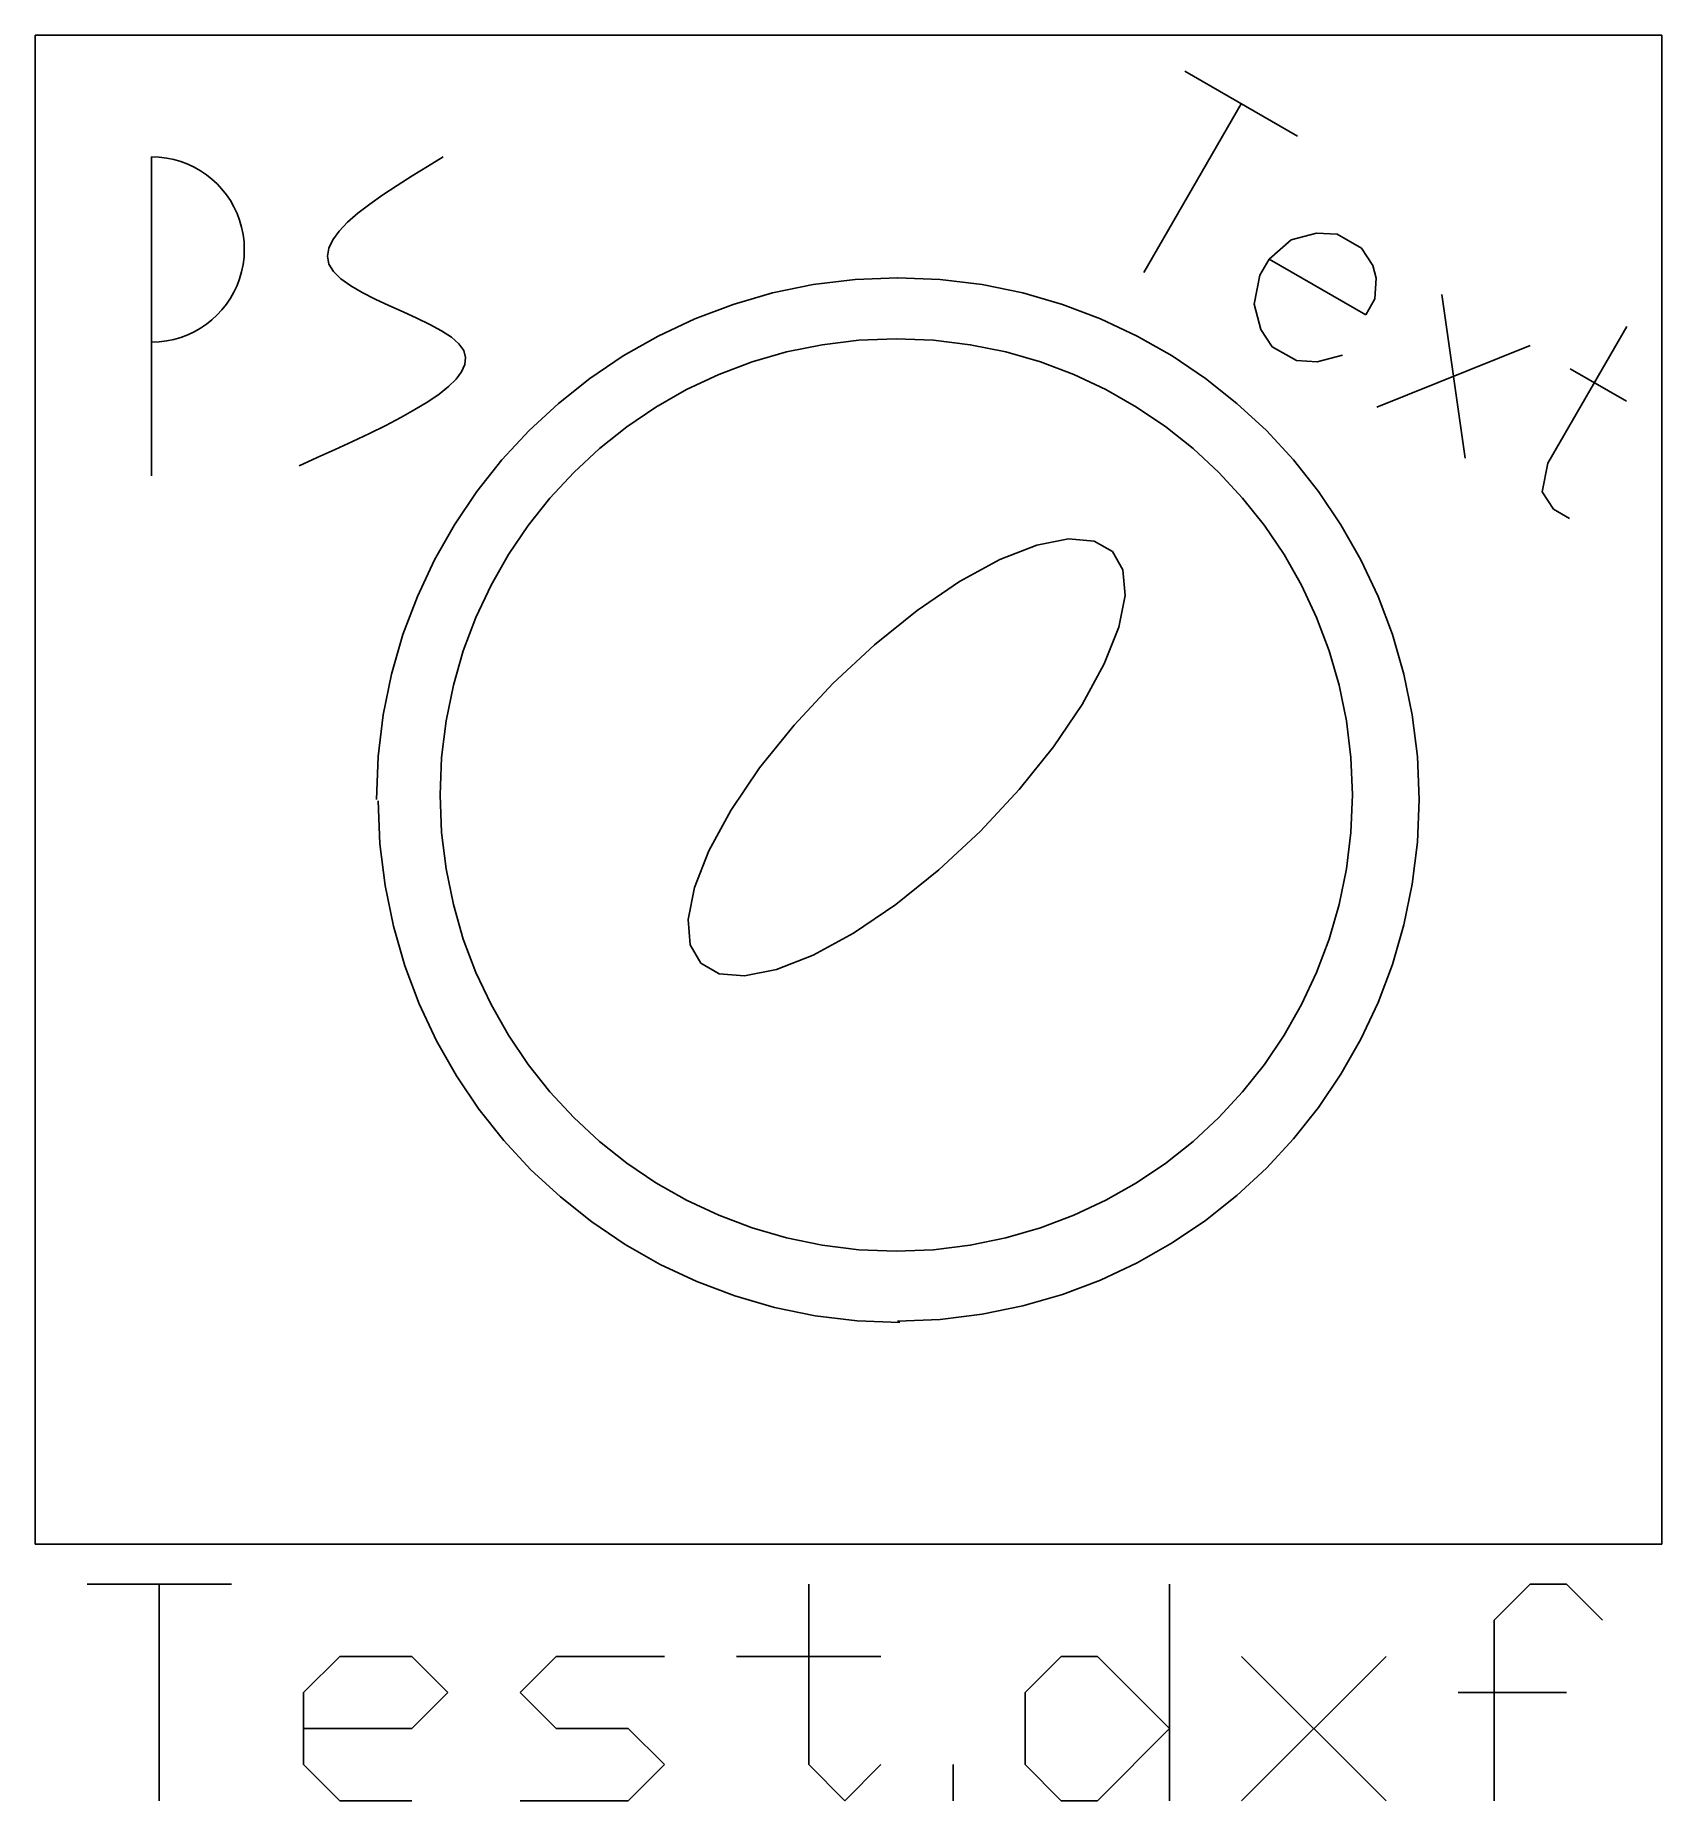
# Model space of a CAD drawing. Extents: x 152 to 462, y -385 to -49.
import ezdxf

# ---------------------------------------------------------------- set-up
doc = ezdxf.new("R2010")
doc.units = 0

msp = doc.modelspace()

# ---------------------------------------------------------------- linework, layer by layer
at = {"color": 1}
msp.add_line((151.99, -49.44), (151.99, -336.62), dxfattribs=at)
at = {"color": 3}
msp.add_line((461.59, -49.44), (151.99, -49.44), dxfattribs=at)
at = {"color": 5}
msp.add_line((461.59, -336.62), (461.59, -49.44), dxfattribs=at)
at = {"color": 2}
for p, q in [((370.83, -56.29), (392.25, -68.65)), ((381.54, -62.47), (363, -94.59)), ((174.14, -133.31), (174.14, -72.57)), ((226.66, -74.39), (229.66, -72.57)), ((220.86, -78.01), (223.71, -76.2)), ((223.71, -76.2), (226.66, -74.39)), ((215.66, -81.57), (218.16, -79.8)), ((218.16, -79.8), (220.86, -78.01)), ((211.45, -85.03), (213.41, -83.32)), ((213.41, -83.32), (215.66, -81.57)), ((208.63, -88.35), (209.84, -86.71)), ((209.84, -86.71), (211.45, -85.03)), ((391.06, -88.36), (395.89, -87.07)), ((395.89, -87.07), (399.83, -87.3)), ((399.83, -87.3), (404.42, -89.95)), ((207.6, -91.49), (207.87, -89.94)), ((207.87, -89.94), (208.63, -88.35)), ((386.88, -92.06), (391.06, -88.36)), ((404.42, -89.95), (406.59, -93.25)), ((207.88, -92.98), (207.6, -91.49)), ((208.75, -94.4), (207.88, -92.98)), ((385.12, -95.12), (386.88, -92.06)), ((405.24, -102.66), (386.88, -92.06)), ((406.59, -93.25), (407.24, -95.66)), ((210.16, -95.78), (208.75, -94.4)), ((212.03, -97.1), (210.16, -95.78)), ((214.24, -98.38), (212.03, -97.1)), ((384, -100.59), (385.12, -95.12)), ((407.24, -95.66), (407, -99.6)), ((216.71, -99.63), (214.24, -98.38)), ((219.32, -100.86), (216.71, -99.63)), ((385.29, -105.42), (384, -100.59)), ((407, -99.6), (405.24, -102.66)), ((419.71, -98.78), (424.17, -129.91)), ((221.99, -102.07), (219.32, -100.86)), ((224.61, -103.27), (221.99, -102.07)), ((227.08, -104.47), (224.61, -103.27)), ((229.31, -105.68), (227.08, -104.47)), ((231.19, -106.91), (229.31, -105.68)), ((232.63, -108.16), (231.19, -106.91)), ((387.47, -108.72), (385.29, -105.42)), ((454.95, -104.85), (439.94, -130.85)), ((233.54, -109.44), (232.63, -108.16)), ((233.9, -110.75), (233.54, -109.44)), ((233.76, -112.09), (233.9, -110.75)), ((392.06, -111.36), (387.47, -108.72)), ((400.82, -110.31), (396, -111.6)), ((436.54, -108.5), (407.35, -120.19)), ((232.09, -114.86), (233.14, -113.47)), ((233.14, -113.47), (233.76, -112.09)), ((396, -111.6), (392.06, -111.36)), ((444.18, -112.91), (454.89, -119.09)), ((228.84, -117.73), (230.65, -116.29)), ((230.65, -116.29), (232.09, -114.86)), ((221.6, -122.17), (224.27, -120.68)), ((224.27, -120.68), (226.7, -119.19)), ((226.7, -119.19), (228.84, -117.73)), ((215.62, -125.2), (218.7, -123.68)), ((218.7, -123.68), (221.6, -122.17)), ((209.07, -128.27), (212.4, -126.73)), ((212.4, -126.73), (215.62, -125.2)), ((202.23, -131.35), (205.67, -129.81)), ((205.67, -129.81), (209.07, -128.27)), ((439.94, -130.85), (438.82, -136.33)), ((438.82, -136.33), (441, -139.62)), ((441, -139.62), (444.06, -141.39))]:
    msp.add_line(p, q, dxfattribs=at)
at = {"color": 4}
for p, q in [((342.62, -146.48), (335.62, -149.23)), ((348.67, -145.29), (342.62, -146.48)), ((353.54, -145.7), (348.67, -145.29)), ((357.03, -147.68), (353.54, -145.7)), ((359.02, -151.18), (357.03, -147.68)), ((335.62, -149.23), (327.94, -153.42)), ((359.43, -156.04), (359.02, -151.18)), ((327.94, -153.42), (319.86, -158.9)), ((358.23, -162.09), (359.43, -156.04)), ((319.86, -158.9), (311.71, -165.45)), ((355.49, -169.09), (358.23, -162.09)), ((311.71, -165.45), (303.8, -172.83)), ((351.3, -176.78), (355.49, -169.09)), ((303.8, -172.83), (296.42, -180.74)), ((345.82, -184.85), (351.3, -176.78)), ((296.42, -180.74), (289.87, -188.89)), ((339.27, -193.01), (345.82, -184.85)), ((289.87, -188.89), (284.39, -196.97)), ((331.89, -200.92), (339.27, -193.01)), ((284.39, -196.97), (280.2, -204.65)), ((323.97, -208.3), (331.89, -200.92)), ((280.2, -204.65), (277.45, -211.66)), ((315.82, -214.85), (323.97, -208.3)), ((277.45, -211.66), (276.26, -217.71)), ((307.75, -220.33), (315.82, -214.85)), ((276.26, -217.71), (276.67, -222.57)), ((300.06, -224.52), (307.75, -220.33)), ((276.67, -222.57), (278.65, -226.06)), ((293.06, -227.26), (300.06, -224.52)), ((278.65, -226.06), (282.15, -228.05)), ((282.15, -228.05), (287.01, -228.46)), ((287.01, -228.46), (293.06, -227.26)), ((151.99, -336.62), (461.59, -336.62))]:
    msp.add_line(p, q, dxfattribs=at)
at = {"color": 0}
for p, q in [((161.86, -344.23), (189.33, -344.23)), ((175.59, -385.44), (175.59, -344.23)), ((299.22, -344.23), (299.22, -378.57)), ((367.9, -344.23), (367.9, -385.44)), ((429.71, -351.1), (436.58, -344.23)), ((436.58, -344.23), (443.45, -344.23)), ((443.45, -344.23), (450.31, -351.1)), ((429.71, -385.44), (429.71, -351.1)), ((209.93, -357.97), (203.06, -364.84)), ((223.67, -357.97), (209.93, -357.97)), ((230.54, -364.84), (223.67, -357.97)), ((244.27, -364.84), (251.14, -357.97)), ((251.14, -357.97), (271.75, -357.97)), ((285.48, -357.97), (312.95, -357.97)), ((347.29, -357.97), (340.43, -364.84)), ((354.16, -357.97), (347.29, -357.97)), ((367.9, -371.7), (354.16, -357.97)), ((381.63, -385.44), (409.11, -357.97)), ((381.63, -357.97), (409.11, -385.44)), ((203.06, -364.84), (203.06, -378.57)), ((223.67, -371.7), (230.54, -364.84)), ((251.14, -371.7), (244.27, -364.84)), ((340.43, -364.84), (340.43, -378.57)), ((422.84, -364.84), (443.45, -364.84)), ((203.06, -371.7), (223.67, -371.7)), ((264.88, -371.7), (251.14, -371.7)), ((271.75, -378.57), (264.88, -371.7)), ((354.16, -385.44), (367.9, -371.7)), ((203.06, -378.57), (209.93, -385.44)), ((264.88, -385.44), (271.75, -378.57)), ((299.22, -378.57), (306.09, -385.44)), ((306.09, -385.44), (312.95, -378.57)), ((326.69, -385.44), (326.69, -378.57)), ((340.43, -378.57), (347.29, -385.44)), ((209.93, -385.44), (223.67, -385.44)), ((244.27, -385.44), (264.88, -385.44)), ((347.29, -385.44), (354.16, -385.44))]:
    msp.add_line(p, q, dxfattribs=at)
at = {"color": 2}
for points in [[(174.14, -72.57, 0), (175.59, -72.63, 0), (177, -72.8, 0), (178.38, -73.08, 0), (179.72, -73.47, 0), (181.01, -73.95, 0), (182.25, -74.54, 0), (183.43, -75.21, 0), (184.56, -75.97, 0), (185.62, -76.81, 0), (186.61, -77.73, 0), (187.53, -78.73, 0), (188.38, -79.79, 0), (189.14, -80.91, 0), (189.81, -82.1, 0), (190.39, -83.34, 0), (190.88, -84.63, 0), (191.27, -85.97, 0), (191.55, -87.34, 0), (191.72, -88.76, 0), (191.78, -90.2, 0)], [(191.78, -90.2, 0), (191.72, -91.65, 0), (191.55, -93.06, 0), (191.27, -94.44, 0), (190.88, -95.78, 0), (190.39, -97.07, 0), (189.81, -98.31, 0), (189.14, -99.49, 0), (188.38, -100.62, 0), (187.53, -101.68, 0), (186.61, -102.67, 0), (185.62, -103.59, 0), (184.56, -104.44, 0), (183.43, -105.2, 0), (182.25, -105.87, 0), (181.01, -106.45, 0), (179.72, -106.94, 0), (178.38, -107.33, 0), (177, -107.61, 0), (175.59, -107.78, 0), (174.14, -107.84, 0)], [(315.88, -107.19, 0), (308.76, -107.47, 0), (301.8, -108.32, 0), (295.02, -109.71, 0), (288.44, -111.61, 0), (282.08, -114.01, 0), (275.98, -116.88, 0), (270.14, -120.2, 0), (264.6, -123.94, 0), (259.37, -128.09, 0), (254.48, -132.62, 0), (249.95, -137.51, 0), (245.8, -142.74, 0), (242.06, -148.28, 0), (238.74, -154.12, 0), (235.87, -160.22, 0), (233.47, -166.58, 0), (231.57, -173.15, 0), (230.18, -179.94, 0), (229.33, -186.9, 0), (229.05, -194.02, 0)], [(402.72, -194.02, 0), (402.43, -186.9, 0), (401.58, -179.94, 0), (400.2, -173.15, 0), (398.29, -166.58, 0), (395.89, -160.22, 0), (393.03, -154.12, 0), (389.71, -148.28, 0), (385.96, -142.74, 0), (381.82, -137.51, 0), (377.29, -132.62, 0), (372.39, -128.09, 0), (367.17, -123.94, 0), (361.62, -120.2, 0), (355.79, -116.88, 0), (349.68, -114.01, 0), (343.33, -111.61, 0), (336.75, -109.71, 0), (329.97, -108.32, 0), (323, -107.47, 0), (315.88, -107.19, 0)], [(229.05, -194.02, 0), (229.33, -201.14, 0), (230.18, -208.11, 0), (231.57, -214.89, 0), (233.47, -221.47, 0), (235.87, -227.82, 0), (238.74, -233.93, 0), (242.06, -239.76, 0), (245.8, -245.31, 0), (249.95, -250.53, 0), (254.48, -255.42, 0), (259.37, -259.95, 0), (264.6, -264.1, 0), (270.14, -267.85, 0), (275.98, -271.17, 0), (282.08, -274.03, 0), (288.44, -276.43, 0), (295.02, -278.33, 0), (301.8, -279.72, 0), (308.76, -280.57, 0), (315.88, -280.86, 0)], [(315.88, -280.86, 0), (323, -280.57, 0), (329.97, -279.72, 0), (336.75, -278.33, 0), (343.33, -276.43, 0), (349.68, -274.03, 0), (355.79, -271.17, 0), (361.62, -267.85, 0), (367.17, -264.1, 0), (372.39, -259.95, 0), (377.29, -255.42, 0), (381.82, -250.53, 0), (385.96, -245.31, 0), (389.71, -239.76, 0), (393.03, -233.93, 0), (395.89, -227.82, 0), (398.29, -221.47, 0), (400.2, -214.89, 0), (401.58, -208.11, 0), (402.43, -201.14, 0), (402.72, -194.02, 0)]]:
    msp.add_polyline3d(points, dxfattribs=at)
at = {"color": 0}
for points in [[(316.2, -95.59, 0), (308.06, -95.92, 0), (300.09, -96.89, 0), (292.34, -98.48, 0), (284.82, -100.65, 0), (277.55, -103.39, 0), (270.57, -106.67, 0), (263.9, -110.46, 0), (257.56, -114.75, 0), (251.58, -119.49, 0), (245.99, -124.67, 0), (240.81, -130.26, 0), (236.07, -136.24, 0), (231.79, -142.58, 0), (228, -149.25, 0), (224.72, -156.23, 0), (221.97, -163.49, 0), (219.8, -171.02, 0), (218.21, -178.77, 0), (217.24, -186.73, 0), (216.91, -194.88, 0)], [(415.41, -194.88, 0), (415.08, -186.73, 0), (414.11, -178.77, 0), (412.52, -171.02, 0), (410.34, -163.49, 0), (407.6, -156.23, 0), (404.32, -149.25, 0), (400.53, -142.58, 0), (396.25, -136.24, 0), (391.51, -130.26, 0), (386.33, -124.67, 0), (380.73, -119.49, 0), (374.76, -114.75, 0), (368.42, -110.46, 0), (361.75, -106.67, 0), (354.77, -103.39, 0), (347.5, -100.65, 0), (339.98, -98.48, 0), (332.23, -96.89, 0), (324.26, -95.92, 0), (316.12, -95.59, 0)], [(415.41, -194.88, 0), (415.08, -203.02, 0), (414.11, -210.98, 0), (412.52, -218.73, 0), (410.34, -226.26, 0), (407.6, -233.52, 0), (404.32, -240.5, 0), (400.53, -247.17, 0), (396.25, -253.51, 0), (391.51, -259.49, 0), (386.33, -265.08, 0), (380.73, -270.26, 0), (374.76, -275, 0), (368.42, -279.29, 0), (361.75, -283.08, 0), (354.77, -286.36, 0), (347.5, -289.1, 0), (339.98, -291.28, 0), (332.23, -292.86, 0), (324.26, -293.83, 0), (316.12, -294.16, 0)], [(217.26, -195.16, 0), (217.59, -203.3, 0), (218.56, -211.26, 0), (220.15, -219.02, 0), (222.33, -226.54, 0), (225.07, -233.8, 0), (228.35, -240.79, 0), (232.14, -247.46, 0), (236.42, -253.8, 0), (241.16, -259.77, 0), (246.35, -265.36, 0), (251.94, -270.54, 0), (257.91, -275.29, 0), (264.25, -279.57, 0), (270.92, -283.36, 0), (277.9, -286.64, 0), (285.17, -289.38, 0), (292.69, -291.56, 0), (300.45, -293.14, 0), (308.41, -294.11, 0), (316.55, -294.44, 0)]]:
    msp.add_polyline3d(points, dxfattribs=at)

doc.saveas('drawing.dxf')
